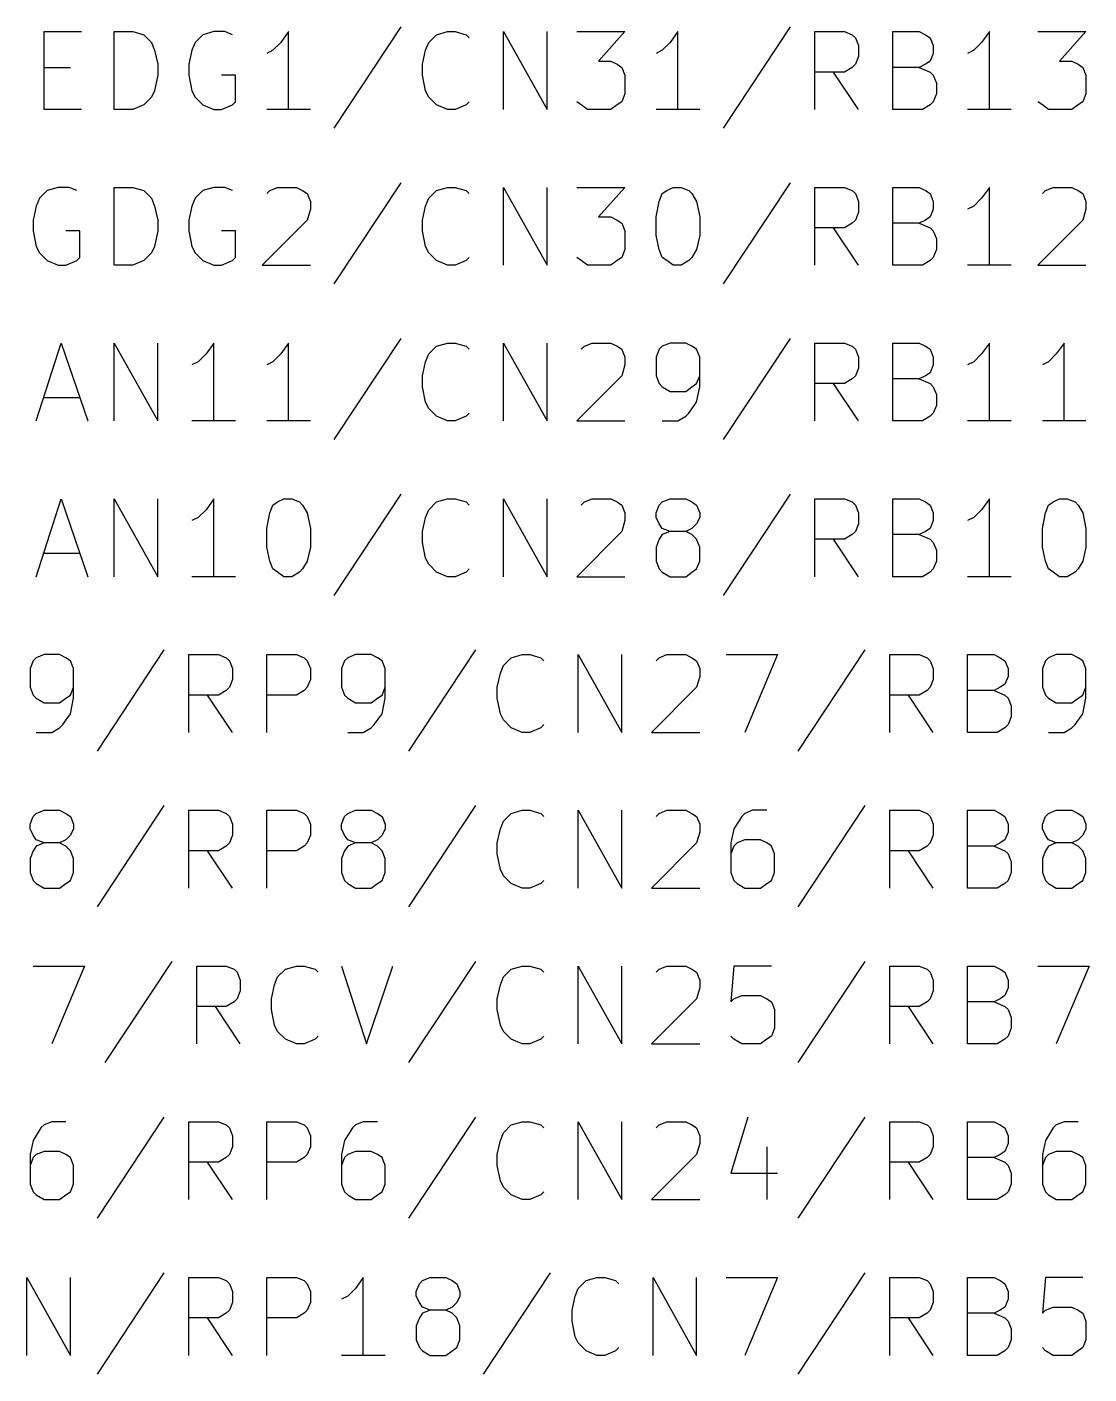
# Model space of a CAD drawing. Extents: x 10 to 287, y -200 to -10.
# Drawn here: x 130.05 to 147.37, y -77.09 to -55.12 of the extents above; entities that cross this region are included whole.
import ezdxf

# ---------------------------------------------------------------- set-up
doc = ezdxf.new("R2010")
doc.units = 0
doc.header["$MEASUREMENT"] = 0

msp = doc.modelspace()

# ---------------------------------------------------------------- linework, layer by layer
at = {"layer": 'Cyan 2'}
for p, q in [((136.144, -55.118), (135.052, -56.769)), ((142.494, -55.118), (141.402, -56.769)), ((130.327, -56.4642), (130.327, -55.1942)), ((130.327, -55.1942), (130.937, -55.1942)), ((131.47, -56.4642), (131.47, -55.1942)), ((131.47, -55.1942), (131.775, -55.1942)), ((131.775, -55.1942), (131.953, -55.245)), ((131.953, -55.245), (132.08, -55.372)), ((132.918, -55.245), (132.791, -55.372)), ((133.096, -55.1942), (132.918, -55.245)), ((133.274, -55.1942), (133.096, -55.1942)), ((133.401, -55.245), (133.274, -55.1942)), ((134.315, -55.1942), (134.188, -55.372)), ((134.315, -56.4642), (134.315, -55.1942)), ((136.601, -55.372), (136.728, -55.245)), ((136.728, -55.245), (136.906, -55.1942)), ((136.906, -55.1942), (137.033, -55.1942)), ((137.033, -55.1942), (137.211, -55.245)), ((137.211, -55.245), (137.262, -55.2958)), ((137.82, -56.4642), (137.82, -55.1942)), ((137.82, -55.1942), (138.532, -56.4642)), ((138.532, -56.4642), (138.532, -55.1942)), ((139.014, -55.1942), (139.802, -55.1942)), ((139.802, -55.1942), (139.37, -55.6768)), ((140.665, -55.1942), (140.538, -55.372)), ((140.665, -56.4642), (140.665, -55.1942)), ((142.9, -56.4642), (142.9, -55.1942)), ((142.9, -55.1942), (143.383, -55.1942)), ((143.383, -55.1942), (143.51, -55.245)), ((143.51, -55.245), (143.561, -55.2958)), ((143.561, -55.2958), (143.612, -55.4228)), ((144.17, -56.4642), (144.17, -55.1942)), ((144.17, -55.1942), (144.602, -55.1942)), ((144.602, -55.1942), (144.704, -55.245)), ((144.704, -55.245), (144.78, -55.2958)), ((144.78, -55.2958), (144.831, -55.4228)), ((145.745, -55.1942), (145.618, -55.372)), ((145.745, -56.4642), (145.745, -55.1942)), ((146.533, -55.1942), (147.32, -55.1942)), ((147.32, -55.1942), (146.888, -55.6768)), ((132.08, -55.372), (132.131, -55.499)), ((132.131, -55.499), (132.182, -55.7276)), ((132.74, -55.499), (132.69, -55.7276)), ((132.791, -55.372), (132.74, -55.499)), ((134.061, -55.499), (133.96, -55.5498)), ((134.188, -55.372), (134.061, -55.499)), ((136.5, -55.7276), (136.55, -55.499)), ((136.55, -55.499), (136.601, -55.372)), ((140.411, -55.499), (140.31, -55.5498)), ((140.538, -55.372), (140.411, -55.499)), ((143.612, -55.4228), (143.612, -55.6006)), ((144.831, -55.5498), (144.78, -55.6768)), ((144.831, -55.4228), (144.831, -55.5498)), ((145.491, -55.499), (145.39, -55.5498)), ((145.618, -55.372), (145.491, -55.499)), ((130.327, -55.7784), (130.759, -55.7784)), ((132.182, -55.7276), (132.182, -55.9054)), ((132.69, -55.7276), (132.69, -55.9054)), ((136.5, -55.9054), (136.5, -55.7276)), ((139.37, -55.6768), (139.573, -55.6768)), ((139.573, -55.6768), (139.675, -55.7276)), ((139.675, -55.7276), (139.751, -55.7784)), ((139.751, -55.7784), (139.802, -55.9054)), ((143.51, -55.7784), (143.383, -55.8546)), ((143.561, -55.7276), (143.51, -55.7784)), ((143.612, -55.6006), (143.561, -55.7276)), ((144.602, -55.7784), (144.17, -55.7784)), ((144.704, -55.7276), (144.602, -55.7784)), ((144.602, -55.7784), (144.78, -55.8546)), ((144.78, -55.6768), (144.704, -55.7276)), ((146.888, -55.6768), (147.091, -55.6768)), ((147.091, -55.6768), (147.193, -55.7276)), ((147.193, -55.7276), (147.269, -55.7784)), ((147.269, -55.7784), (147.32, -55.9054)), ((132.182, -55.9054), (132.131, -56.1594)), ((132.69, -55.9054), (132.74, -56.1594)), ((133.452, -55.9054), (133.223, -55.9054)), ((133.452, -56.3372), (133.452, -55.9054)), ((136.55, -56.1594), (136.5, -55.9054)), ((139.802, -55.9054), (139.802, -56.2102)), ((143.383, -55.8546), (142.9, -55.8546)), ((143.612, -56.4642), (143.205, -55.8546)), ((144.78, -55.8546), (144.831, -55.9054)), ((144.831, -55.9054), (144.882, -56.0324)), ((147.32, -55.9054), (147.32, -56.2102)), ((132.131, -56.1594), (132.08, -56.261)), ((132.74, -56.1594), (132.791, -56.261)), ((136.601, -56.261), (136.55, -56.1594)), ((139.802, -56.2102), (139.751, -56.3372)), ((144.882, -56.2102), (144.831, -56.3372)), ((144.882, -56.0324), (144.882, -56.2102)), ((147.32, -56.2102), (147.269, -56.3372)), ((130.937, -56.4642), (130.327, -56.4642)), ((131.775, -56.4642), (131.47, -56.4642)), ((131.953, -56.388), (131.775, -56.4642)), ((132.08, -56.261), (131.953, -56.388)), ((132.791, -56.261), (132.918, -56.388)), ((132.918, -56.388), (133.096, -56.4642)), ((133.096, -56.4642), (133.223, -56.4642)), ((133.223, -56.4642), (133.401, -56.388)), ((133.401, -56.388), (133.452, -56.3372)), ((134.671, -56.4642), (133.96, -56.4642)), ((136.728, -56.388), (136.601, -56.261)), ((136.906, -56.4642), (136.728, -56.388)), ((137.033, -56.4642), (136.906, -56.4642)), ((137.211, -56.388), (137.033, -56.4642)), ((137.262, -56.3372), (137.211, -56.388)), ((139.09, -56.388), (139.014, -56.3372)), ((139.192, -56.4642), (139.09, -56.388)), ((139.573, -56.4642), (139.192, -56.4642)), ((139.675, -56.388), (139.573, -56.4642)), ((139.751, -56.3372), (139.675, -56.388)), ((141.021, -56.4642), (140.31, -56.4642)), ((144.653, -56.4642), (144.17, -56.4642)), ((144.78, -56.388), (144.653, -56.4642)), ((144.831, -56.3372), (144.78, -56.388)), ((146.101, -56.4642), (145.39, -56.4642)), ((146.609, -56.388), (146.533, -56.3372)), ((146.71, -56.4642), (146.609, -56.388)), ((147.091, -56.4642), (146.71, -56.4642)), ((147.193, -56.388), (147.091, -56.4642)), ((147.269, -56.3372), (147.193, -56.388)), ((130.556, -57.7342), (130.378, -57.785)), ((130.734, -57.7342), (130.556, -57.7342)), ((130.861, -57.785), (130.734, -57.7342)), ((131.47, -59.0042), (131.47, -57.7342)), ((131.47, -57.7342), (131.775, -57.7342)), ((131.775, -57.7342), (131.953, -57.785)), ((133.096, -57.7342), (132.918, -57.785)), ((133.274, -57.7342), (133.096, -57.7342)), ((133.401, -57.785), (133.274, -57.7342)), ((134.01, -57.785), (134.137, -57.7342)), ((134.137, -57.7342), (134.442, -57.7342)), ((134.442, -57.7342), (134.544, -57.785)), ((136.144, -57.658), (135.052, -59.309)), ((136.728, -57.785), (136.906, -57.7342)), ((136.906, -57.7342), (137.033, -57.7342)), ((137.033, -57.7342), (137.211, -57.785)), ((137.82, -59.0042), (137.82, -57.7342)), ((137.82, -57.7342), (138.532, -59.0042)), ((138.532, -59.0042), (138.532, -57.7342)), ((139.014, -57.7342), (139.802, -57.7342)), ((139.802, -57.7342), (139.37, -58.2168)), ((140.487, -57.785), (140.589, -57.7342)), ((140.589, -57.7342), (140.716, -57.7342)), ((140.716, -57.7342), (140.843, -57.785)), ((142.494, -57.658), (141.402, -59.309)), ((142.9, -59.0042), (142.9, -57.7342)), ((142.9, -57.7342), (143.383, -57.7342)), ((143.383, -57.7342), (143.51, -57.785)), ((144.17, -59.0042), (144.17, -57.7342)), ((144.17, -57.7342), (144.602, -57.7342)), ((144.602, -57.7342), (144.704, -57.785)), ((145.745, -57.7342), (145.618, -57.912)), ((145.745, -59.0042), (145.745, -57.7342)), ((146.66, -57.785), (146.787, -57.7342)), ((146.787, -57.7342), (147.091, -57.7342)), ((147.091, -57.7342), (147.193, -57.785)), ((130.251, -57.912), (130.2, -58.039)), ((130.378, -57.785), (130.251, -57.912)), ((131.953, -57.785), (132.08, -57.912)), ((132.08, -57.912), (132.131, -58.039)), ((132.791, -57.912), (132.74, -58.039)), ((132.918, -57.785), (132.791, -57.912)), ((133.96, -57.8358), (134.01, -57.785)), ((134.544, -57.785), (134.62, -57.8358)), ((134.62, -57.8358), (134.671, -57.9628)), ((134.671, -57.9628), (134.671, -58.0898)), ((136.55, -58.039), (136.601, -57.912)), ((136.601, -57.912), (136.728, -57.785)), ((137.211, -57.785), (137.262, -57.8358)), ((140.31, -58.2168), (140.36, -57.9628)), ((140.36, -57.9628), (140.411, -57.8358)), ((140.411, -57.8358), (140.487, -57.785)), ((140.843, -57.785), (140.894, -57.8358)), ((140.894, -57.8358), (140.97, -57.9628)), ((140.97, -57.9628), (141.021, -58.2168)), ((143.51, -57.785), (143.561, -57.8358)), ((143.561, -57.8358), (143.612, -57.9628)), ((143.612, -57.9628), (143.612, -58.1406)), ((144.704, -57.785), (144.78, -57.8358)), ((144.78, -57.8358), (144.831, -57.9628)), ((144.831, -57.9628), (144.831, -58.0898)), ((145.618, -57.912), (145.491, -58.039)), ((146.609, -57.8358), (146.66, -57.785)), ((147.193, -57.785), (147.269, -57.8358)), ((147.269, -57.8358), (147.32, -57.9628)), ((147.32, -57.9628), (147.32, -58.0898)), ((130.2, -58.039), (130.15, -58.2676)), ((132.131, -58.039), (132.182, -58.2676)), ((132.74, -58.039), (132.69, -58.2676)), ((134.671, -58.0898), (134.62, -58.2676)), ((136.5, -58.2676), (136.55, -58.039)), ((139.37, -58.2168), (139.573, -58.2168)), ((139.573, -58.2168), (139.675, -58.2676)), ((140.31, -58.5216), (140.31, -58.2168)), ((141.021, -58.2168), (141.021, -58.5216)), ((143.612, -58.1406), (143.561, -58.2676)), ((144.78, -58.2168), (144.704, -58.2676)), ((144.831, -58.0898), (144.78, -58.2168)), ((145.491, -58.039), (145.39, -58.0898)), ((147.32, -58.0898), (147.269, -58.2676)), ((130.15, -58.2676), (130.15, -58.4454)), ((132.182, -58.2676), (132.182, -58.4454)), ((132.69, -58.2676), (132.69, -58.4454)), ((134.62, -58.2676), (133.883, -59.0042)), ((136.5, -58.4454), (136.5, -58.2676)), ((139.675, -58.2676), (139.751, -58.3184)), ((139.751, -58.3184), (139.802, -58.4454)), ((143.383, -58.3946), (142.9, -58.3946)), ((143.612, -59.0042), (143.205, -58.3946)), ((143.51, -58.3184), (143.383, -58.3946)), ((143.561, -58.2676), (143.51, -58.3184)), ((144.602, -58.3184), (144.17, -58.3184)), ((144.704, -58.2676), (144.602, -58.3184)), ((144.602, -58.3184), (144.78, -58.3946)), ((144.78, -58.3946), (144.831, -58.4454)), ((147.269, -58.2676), (146.533, -59.0042)), ((130.15, -58.4454), (130.2, -58.6994)), ((130.912, -58.4454), (130.683, -58.4454)), ((130.912, -58.8772), (130.912, -58.4454)), ((132.182, -58.4454), (132.131, -58.6994)), ((132.69, -58.4454), (132.74, -58.6994)), ((133.452, -58.4454), (133.223, -58.4454)), ((133.452, -58.8772), (133.452, -58.4454)), ((136.55, -58.6994), (136.5, -58.4454)), ((139.802, -58.4454), (139.802, -58.7502)), ((140.36, -58.7502), (140.31, -58.5216)), ((141.021, -58.5216), (140.97, -58.7502)), ((144.831, -58.4454), (144.882, -58.5724)), ((144.882, -58.5724), (144.882, -58.7502)), ((130.2, -58.6994), (130.251, -58.801)), ((130.251, -58.801), (130.378, -58.928)), ((130.861, -58.928), (130.912, -58.8772)), ((132.08, -58.801), (131.953, -58.928)), ((132.131, -58.6994), (132.08, -58.801)), ((132.74, -58.6994), (132.791, -58.801)), ((132.791, -58.801), (132.918, -58.928)), ((133.401, -58.928), (133.452, -58.8772)), ((136.601, -58.801), (136.55, -58.6994)), ((136.728, -58.928), (136.601, -58.801)), ((137.262, -58.8772), (137.211, -58.928)), ((139.09, -58.928), (139.014, -58.8772)), ((139.751, -58.8772), (139.675, -58.928)), ((139.802, -58.7502), (139.751, -58.8772)), ((140.411, -58.8772), (140.36, -58.7502)), ((140.487, -58.928), (140.411, -58.8772)), ((140.894, -58.8772), (140.843, -58.928)), ((140.97, -58.7502), (140.894, -58.8772)), ((144.831, -58.8772), (144.78, -58.928)), ((144.882, -58.7502), (144.831, -58.8772)), ((130.378, -58.928), (130.556, -59.0042)), ((130.556, -59.0042), (130.683, -59.0042)), ((130.683, -59.0042), (130.861, -58.928)), ((131.775, -59.0042), (131.47, -59.0042)), ((131.953, -58.928), (131.775, -59.0042)), ((132.918, -58.928), (133.096, -59.0042)), ((133.096, -59.0042), (133.223, -59.0042)), ((133.223, -59.0042), (133.401, -58.928)), ((133.883, -59.0042), (134.671, -59.0042)), ((136.906, -59.0042), (136.728, -58.928)), ((137.033, -59.0042), (136.906, -59.0042)), ((137.211, -58.928), (137.033, -59.0042)), ((139.192, -59.0042), (139.09, -58.928)), ((139.573, -59.0042), (139.192, -59.0042)), ((139.675, -58.928), (139.573, -59.0042)), ((140.589, -59.0042), (140.487, -58.928)), ((140.716, -59.0042), (140.589, -59.0042)), ((140.843, -58.928), (140.716, -59.0042)), ((144.653, -59.0042), (144.17, -59.0042)), ((144.78, -58.928), (144.653, -59.0042)), ((146.101, -59.0042), (145.39, -59.0042)), ((146.533, -59.0042), (147.32, -59.0042)), ((136.144, -60.198), (135.052, -61.849)), ((142.494, -60.198), (141.402, -61.849)), ((130.2, -61.5442), (130.607, -60.2742)), ((130.607, -60.2742), (131.039, -61.5442)), ((131.47, -61.5442), (131.47, -60.2742)), ((131.47, -60.2742), (132.182, -61.5442)), ((132.182, -61.5442), (132.182, -60.2742)), ((133.096, -60.2742), (132.969, -60.452)), ((133.096, -61.5442), (133.096, -60.2742)), ((134.315, -60.2742), (134.188, -60.452)), ((134.315, -61.5442), (134.315, -60.2742)), ((136.601, -60.452), (136.728, -60.325)), ((136.728, -60.325), (136.906, -60.2742)), ((136.906, -60.2742), (137.033, -60.2742)), ((137.033, -60.2742), (137.211, -60.325)), ((137.211, -60.325), (137.262, -60.3758)), ((137.82, -61.5442), (137.82, -60.2742)), ((137.82, -60.2742), (138.532, -61.5442)), ((138.532, -61.5442), (138.532, -60.2742)), ((139.09, -60.3758), (139.141, -60.325)), ((139.141, -60.325), (139.268, -60.2742)), ((139.268, -60.2742), (139.573, -60.2742)), ((139.573, -60.2742), (139.675, -60.325)), ((139.675, -60.325), (139.751, -60.3758)), ((139.751, -60.3758), (139.802, -60.5028)), ((140.36, -60.3758), (140.31, -60.5028)), ((140.411, -60.325), (140.36, -60.3758)), ((140.538, -60.2742), (140.411, -60.325)), ((140.792, -60.2742), (140.538, -60.2742)), ((140.894, -60.325), (140.792, -60.2742)), ((140.97, -60.3758), (140.894, -60.325)), ((141.021, -60.5028), (140.97, -60.3758)), ((142.9, -61.5442), (142.9, -60.2742)), ((142.9, -60.2742), (143.383, -60.2742)), ((143.383, -60.2742), (143.51, -60.325)), ((143.51, -60.325), (143.561, -60.3758)), ((143.561, -60.3758), (143.612, -60.5028)), ((144.17, -61.5442), (144.17, -60.2742)), ((144.17, -60.2742), (144.602, -60.2742)), ((144.602, -60.2742), (144.704, -60.325)), ((144.704, -60.325), (144.78, -60.3758)), ((144.78, -60.3758), (144.831, -60.5028)), ((145.745, -60.2742), (145.618, -60.452)), ((145.745, -61.5442), (145.745, -60.2742)), ((146.964, -60.2742), (146.837, -60.452)), ((146.964, -61.5442), (146.964, -60.2742)), ((132.842, -60.579), (132.74, -60.6298)), ((132.969, -60.452), (132.842, -60.579)), ((134.061, -60.579), (133.96, -60.6298)), ((134.188, -60.452), (134.061, -60.579)), ((136.5, -60.8076), (136.55, -60.579)), ((136.55, -60.579), (136.601, -60.452)), ((139.802, -60.6298), (139.751, -60.8076)), ((139.802, -60.5028), (139.802, -60.6298)), ((140.31, -60.5028), (140.31, -60.8076)), ((141.021, -60.9854), (141.021, -60.5028)), ((143.612, -60.5028), (143.612, -60.6806)), ((144.831, -60.6298), (144.78, -60.7568)), ((144.831, -60.5028), (144.831, -60.6298)), ((145.491, -60.579), (145.39, -60.6298)), ((145.618, -60.452), (145.491, -60.579)), ((146.71, -60.579), (146.609, -60.6298)), ((146.837, -60.452), (146.71, -60.579)), ((136.5, -60.9854), (136.5, -60.8076)), ((139.751, -60.8076), (139.014, -61.5442)), ((140.31, -60.8076), (140.36, -60.9346)), ((140.97, -60.9346), (141.021, -60.8076)), ((143.51, -60.8584), (143.383, -60.9346)), ((143.561, -60.8076), (143.51, -60.8584)), ((143.612, -60.6806), (143.561, -60.8076)), ((144.602, -60.8584), (144.17, -60.8584)), ((144.704, -60.8076), (144.602, -60.8584)), ((144.602, -60.8584), (144.78, -60.9346)), ((144.78, -60.7568), (144.704, -60.8076)), ((136.55, -61.2394), (136.5, -60.9854)), ((140.36, -60.9346), (140.411, -60.9854)), ((140.411, -60.9854), (140.538, -61.0616)), ((140.538, -61.0616), (140.792, -61.0616)), ((140.792, -61.0616), (140.894, -60.9854)), ((140.894, -60.9854), (140.97, -60.9346)), ((140.97, -61.2394), (141.021, -60.9854)), ((143.383, -60.9346), (142.9, -60.9346)), ((143.612, -61.5442), (143.205, -60.9346)), ((144.78, -60.9346), (144.831, -60.9854)), ((144.831, -60.9854), (144.882, -61.1124)), ((130.327, -61.1632), (130.912, -61.1632)), ((136.601, -61.341), (136.55, -61.2394)), ((140.843, -61.4172), (140.97, -61.2394)), ((144.882, -61.2902), (144.831, -61.4172)), ((144.882, -61.1124), (144.882, -61.2902)), ((136.728, -61.468), (136.601, -61.341)), ((136.906, -61.5442), (136.728, -61.468)), ((137.211, -61.468), (137.033, -61.5442)), ((137.262, -61.4172), (137.211, -61.468)), ((140.665, -61.5442), (140.792, -61.468)), ((140.792, -61.468), (140.843, -61.4172)), ((144.78, -61.468), (144.653, -61.5442)), ((144.831, -61.4172), (144.78, -61.468)), ((133.452, -61.5442), (132.74, -61.5442)), ((134.671, -61.5442), (133.96, -61.5442)), ((137.033, -61.5442), (136.906, -61.5442)), ((139.014, -61.5442), (139.802, -61.5442)), ((140.411, -61.5442), (140.665, -61.5442)), ((144.653, -61.5442), (144.17, -61.5442)), ((146.101, -61.5442), (145.39, -61.5442)), ((147.32, -61.5442), (146.609, -61.5442)), ((130.2, -64.0842), (130.607, -62.8142)), ((130.607, -62.8142), (131.039, -64.0842)), ((131.47, -64.0842), (131.47, -62.8142)), ((131.47, -62.8142), (132.182, -64.0842)), ((132.182, -64.0842), (132.182, -62.8142)), ((133.096, -62.8142), (132.969, -62.992)), ((133.096, -64.0842), (133.096, -62.8142)), ((134.137, -62.865), (134.239, -62.8142)), ((134.239, -62.8142), (134.366, -62.8142)), ((134.366, -62.8142), (134.493, -62.865)), ((136.144, -62.738), (135.052, -64.389)), ((136.728, -62.865), (136.906, -62.8142)), ((136.906, -62.8142), (137.033, -62.8142)), ((137.033, -62.8142), (137.211, -62.865)), ((137.82, -64.0842), (137.82, -62.8142)), ((137.82, -62.8142), (138.532, -64.0842)), ((138.532, -64.0842), (138.532, -62.8142)), ((139.141, -62.865), (139.268, -62.8142)), ((139.268, -62.8142), (139.573, -62.8142)), ((139.573, -62.8142), (139.675, -62.865)), ((140.411, -62.865), (140.538, -62.8142)), ((140.538, -62.8142), (140.792, -62.8142)), ((140.792, -62.8142), (140.894, -62.865)), ((142.494, -62.738), (141.402, -64.389)), ((142.9, -64.0842), (142.9, -62.8142)), ((142.9, -62.8142), (143.383, -62.8142)), ((143.383, -62.8142), (143.51, -62.865)), ((144.17, -64.0842), (144.17, -62.8142)), ((144.17, -62.8142), (144.602, -62.8142)), ((144.602, -62.8142), (144.704, -62.865)), ((145.745, -62.8142), (145.618, -62.992)), ((145.745, -64.0842), (145.745, -62.8142)), ((146.787, -62.865), (146.888, -62.8142)), ((146.888, -62.8142), (147.015, -62.8142)), ((147.015, -62.8142), (147.142, -62.865)), ((132.969, -62.992), (132.842, -63.119)), ((133.96, -63.2968), (134.01, -63.0428)), ((134.01, -63.0428), (134.061, -62.9158)), ((134.061, -62.9158), (134.137, -62.865)), ((134.493, -62.865), (134.544, -62.9158)), ((134.544, -62.9158), (134.62, -63.0428)), ((134.62, -63.0428), (134.671, -63.2968)), ((136.55, -63.119), (136.601, -62.992)), ((136.601, -62.992), (136.728, -62.865)), ((137.211, -62.865), (137.262, -62.9158)), ((139.09, -62.9158), (139.141, -62.865)), ((139.675, -62.865), (139.751, -62.9158)), ((139.751, -62.9158), (139.802, -63.0428)), ((139.802, -63.0428), (139.802, -63.1698)), ((140.31, -63.0428), (140.36, -62.9158)), ((140.31, -63.119), (140.31, -63.0428)), ((140.36, -62.9158), (140.411, -62.865)), ((140.894, -62.865), (140.97, -62.9158)), ((140.97, -62.9158), (141.021, -63.0428)), ((141.021, -63.0428), (141.021, -63.119)), ((143.51, -62.865), (143.561, -62.9158)), ((143.561, -62.9158), (143.612, -63.0428)), ((143.612, -63.0428), (143.612, -63.2206)), ((144.704, -62.865), (144.78, -62.9158)), ((144.78, -62.9158), (144.831, -63.0428)), ((144.831, -63.0428), (144.831, -63.1698)), ((145.618, -62.992), (145.491, -63.119)), ((146.609, -63.2968), (146.66, -63.0428)), ((146.66, -63.0428), (146.71, -62.9158)), ((146.71, -62.9158), (146.787, -62.865)), ((147.142, -62.865), (147.193, -62.9158)), ((147.193, -62.9158), (147.269, -63.0428)), ((147.269, -63.0428), (147.32, -63.2968)), ((132.842, -63.119), (132.74, -63.1698)), ((136.5, -63.3476), (136.55, -63.119)), ((139.802, -63.1698), (139.751, -63.3476)), ((140.36, -63.2206), (140.31, -63.119)), ((140.411, -63.2968), (140.36, -63.2206)), ((140.97, -63.2206), (140.894, -63.2968)), ((141.021, -63.119), (140.97, -63.2206)), ((143.612, -63.2206), (143.561, -63.3476)), ((144.831, -63.1698), (144.78, -63.2968)), ((145.491, -63.119), (145.39, -63.1698)), ((133.96, -63.6016), (133.96, -63.2968)), ((134.671, -63.2968), (134.671, -63.6016)), ((136.5, -63.5254), (136.5, -63.3476)), ((139.751, -63.3476), (139.014, -64.0842)), ((140.36, -63.4746), (140.31, -63.6016)), ((140.411, -63.3984), (140.36, -63.4746)), ((140.538, -63.3476), (140.411, -63.2968)), ((140.538, -63.3476), (140.411, -63.3984)), ((140.792, -63.3476), (140.538, -63.3476)), ((140.894, -63.2968), (140.792, -63.3476)), ((140.894, -63.3984), (140.792, -63.3476)), ((140.97, -63.4746), (140.894, -63.3984)), ((141.021, -63.6016), (140.97, -63.4746)), ((143.383, -63.4746), (142.9, -63.4746)), ((143.612, -64.0842), (143.205, -63.4746)), ((143.51, -63.3984), (143.383, -63.4746)), ((143.561, -63.3476), (143.51, -63.3984)), ((144.602, -63.3984), (144.17, -63.3984)), ((144.704, -63.3476), (144.602, -63.3984)), ((144.602, -63.3984), (144.78, -63.4746)), ((144.78, -63.2968), (144.704, -63.3476)), ((144.78, -63.4746), (144.831, -63.5254)), ((146.609, -63.6016), (146.609, -63.2968)), ((147.32, -63.2968), (147.32, -63.6016)), ((130.327, -63.7032), (130.912, -63.7032)), ((134.01, -63.8302), (133.96, -63.6016)), ((134.671, -63.6016), (134.62, -63.8302)), ((136.55, -63.7794), (136.5, -63.5254)), ((140.31, -63.6016), (140.31, -63.8302)), ((141.021, -63.8302), (141.021, -63.6016)), ((144.831, -63.5254), (144.882, -63.6524)), ((144.882, -63.6524), (144.882, -63.8302)), ((146.66, -63.8302), (146.609, -63.6016)), ((147.32, -63.6016), (147.269, -63.8302)), ((134.061, -63.9572), (134.01, -63.8302)), ((134.62, -63.8302), (134.544, -63.9572)), ((136.601, -63.881), (136.55, -63.7794)), ((136.728, -64.008), (136.601, -63.881)), ((140.31, -63.8302), (140.36, -63.9572)), ((140.97, -63.9572), (141.021, -63.8302)), ((144.882, -63.8302), (144.831, -63.9572)), ((146.71, -63.9572), (146.66, -63.8302)), ((147.269, -63.8302), (147.193, -63.9572)), ((133.452, -64.0842), (132.74, -64.0842)), ((134.137, -64.008), (134.061, -63.9572)), ((134.239, -64.0842), (134.137, -64.008)), ((134.366, -64.0842), (134.239, -64.0842)), ((134.493, -64.008), (134.366, -64.0842)), ((134.544, -63.9572), (134.493, -64.008)), ((136.906, -64.0842), (136.728, -64.008)), ((137.033, -64.0842), (136.906, -64.0842)), ((137.211, -64.008), (137.033, -64.0842)), ((137.262, -63.9572), (137.211, -64.008)), ((139.014, -64.0842), (139.802, -64.0842)), ((140.36, -63.9572), (140.411, -64.008)), ((140.411, -64.008), (140.538, -64.0842)), ((140.538, -64.0842), (140.792, -64.0842)), ((140.792, -64.0842), (140.894, -64.008)), ((140.894, -64.008), (140.97, -63.9572)), ((144.653, -64.0842), (144.17, -64.0842)), ((144.78, -64.008), (144.653, -64.0842)), ((144.831, -63.9572), (144.78, -64.008)), ((146.101, -64.0842), (145.39, -64.0842)), ((146.787, -64.008), (146.71, -63.9572)), ((146.888, -64.0842), (146.787, -64.008)), ((147.015, -64.0842), (146.888, -64.0842)), ((147.142, -64.008), (147.015, -64.0842)), ((147.193, -63.9572), (147.142, -64.008)), ((130.15, -65.4558), (130.099, -65.5828)), ((130.2, -65.405), (130.15, -65.4558)), ((130.327, -65.3542), (130.2, -65.405)), ((130.581, -65.3542), (130.327, -65.3542)), ((130.683, -65.405), (130.581, -65.3542)), ((130.759, -65.4558), (130.683, -65.405)), ((130.81, -65.5828), (130.759, -65.4558)), ((132.283, -65.278), (131.191, -66.929)), ((132.69, -66.6242), (132.69, -65.3542)), ((132.69, -65.3542), (133.172, -65.3542)), ((133.172, -65.3542), (133.299, -65.405)), ((133.299, -65.405), (133.35, -65.4558)), ((133.35, -65.4558), (133.401, -65.5828)), ((133.96, -66.6242), (133.96, -65.3542)), ((133.96, -65.3542), (134.442, -65.3542)), ((134.442, -65.3542), (134.569, -65.405)), ((134.569, -65.405), (134.62, -65.4558)), ((134.62, -65.4558), (134.671, -65.5828)), ((135.23, -65.4558), (135.179, -65.5828)), ((135.28, -65.405), (135.23, -65.4558)), ((135.407, -65.3542), (135.28, -65.405)), ((135.661, -65.3542), (135.407, -65.3542)), ((135.763, -65.405), (135.661, -65.3542)), ((135.839, -65.4558), (135.763, -65.405)), ((135.89, -65.5828), (135.839, -65.4558)), ((137.363, -65.278), (136.271, -66.929)), ((137.82, -65.532), (137.947, -65.405)), ((137.947, -65.405), (138.125, -65.3542)), ((138.125, -65.3542), (138.252, -65.3542)), ((138.252, -65.3542), (138.43, -65.405)), ((138.43, -65.405), (138.481, -65.4558)), ((139.04, -66.6242), (139.04, -65.3542)), ((139.04, -65.3542), (139.751, -66.6242)), ((139.751, -66.6242), (139.751, -65.3542)), ((140.31, -65.4558), (140.36, -65.405)), ((140.36, -65.405), (140.487, -65.3542)), ((140.487, -65.3542), (140.792, -65.3542)), ((140.792, -65.3542), (140.894, -65.405)), ((140.894, -65.405), (140.97, -65.4558)), ((140.97, -65.4558), (141.021, -65.5828)), ((141.453, -65.3542), (142.291, -65.3542)), ((142.291, -65.3542), (141.757, -66.6242)), ((143.713, -65.278), (142.621, -66.929)), ((144.12, -66.6242), (144.12, -65.3542)), ((144.12, -65.3542), (144.602, -65.3542)), ((144.602, -65.3542), (144.729, -65.405)), ((144.729, -65.405), (144.78, -65.4558)), ((144.78, -65.4558), (144.831, -65.5828)), ((145.39, -66.6242), (145.39, -65.3542)), ((145.39, -65.3542), (145.821, -65.3542)), ((145.821, -65.3542), (145.923, -65.405)), ((145.923, -65.405), (145.999, -65.4558)), ((145.999, -65.4558), (146.05, -65.5828)), ((146.66, -65.4558), (146.609, -65.5828)), ((146.71, -65.405), (146.66, -65.4558)), ((146.837, -65.3542), (146.71, -65.405)), ((147.091, -65.3542), (146.837, -65.3542)), ((147.193, -65.405), (147.091, -65.3542)), ((147.269, -65.4558), (147.193, -65.405)), ((147.32, -65.5828), (147.269, -65.4558)), ((130.099, -65.5828), (130.099, -65.8876)), ((130.81, -66.0654), (130.81, -65.5828)), ((133.401, -65.5828), (133.401, -65.7606)), ((134.671, -65.5828), (134.671, -65.7606)), ((135.179, -65.5828), (135.179, -65.8876)), ((135.89, -66.0654), (135.89, -65.5828)), ((137.719, -65.8876), (137.77, -65.659)), ((137.77, -65.659), (137.82, -65.532)), ((141.021, -65.5828), (141.021, -65.7098)), ((144.831, -65.5828), (144.831, -65.7606)), ((146.05, -65.5828), (146.05, -65.7098)), ((146.609, -65.5828), (146.609, -65.8876)), ((147.32, -66.0654), (147.32, -65.5828)), ((130.099, -65.8876), (130.15, -66.0146)), ((130.759, -66.0146), (130.81, -65.8876)), ((133.35, -65.8876), (133.299, -65.9384)), ((133.401, -65.7606), (133.35, -65.8876)), ((134.62, -65.8876), (134.569, -65.9384)), ((134.671, -65.7606), (134.62, -65.8876)), ((135.179, -65.8876), (135.23, -66.0146)), ((135.839, -66.0146), (135.89, -65.8876)), ((137.719, -66.0654), (137.719, -65.8876)), ((140.97, -65.8876), (140.233, -66.6242)), ((141.021, -65.7098), (140.97, -65.8876)), ((144.78, -65.8876), (144.729, -65.9384)), ((144.831, -65.7606), (144.78, -65.8876)), ((145.923, -65.8876), (145.821, -65.9384)), ((145.999, -65.8368), (145.923, -65.8876)), ((146.05, -65.7098), (145.999, -65.8368)), ((146.609, -65.8876), (146.66, -66.0146)), ((147.269, -66.0146), (147.32, -65.8876)), ((130.15, -66.0146), (130.2, -66.0654)), ((130.2, -66.0654), (130.327, -66.1416)), ((130.581, -66.1416), (130.683, -66.0654)), ((130.683, -66.0654), (130.759, -66.0146)), ((130.759, -66.3194), (130.81, -66.0654)), ((133.172, -66.0146), (132.69, -66.0146)), ((133.401, -66.6242), (132.994, -66.0146)), ((133.299, -65.9384), (133.172, -66.0146)), ((134.442, -66.0146), (133.96, -66.0146)), ((134.569, -65.9384), (134.442, -66.0146)), ((135.23, -66.0146), (135.28, -66.0654)), ((135.28, -66.0654), (135.407, -66.1416)), ((135.661, -66.1416), (135.763, -66.0654)), ((135.763, -66.0654), (135.839, -66.0146)), ((135.839, -66.3194), (135.89, -66.0654)), ((137.77, -66.3194), (137.719, -66.0654)), ((144.602, -66.0146), (144.12, -66.0146)), ((144.831, -66.6242), (144.424, -66.0146)), ((144.729, -65.9384), (144.602, -66.0146)), ((145.821, -65.9384), (145.39, -65.9384)), ((145.821, -65.9384), (145.999, -66.0146)), ((145.999, -66.0146), (146.05, -66.0654)), ((146.05, -66.0654), (146.101, -66.1924)), ((146.66, -66.0146), (146.71, -66.0654)), ((146.71, -66.0654), (146.837, -66.1416)), ((147.091, -66.1416), (147.193, -66.0654)), ((147.193, -66.0654), (147.269, -66.0146)), ((147.269, -66.3194), (147.32, -66.0654)), ((130.327, -66.1416), (130.581, -66.1416)), ((130.632, -66.4972), (130.759, -66.3194)), ((135.407, -66.1416), (135.661, -66.1416)), ((135.712, -66.4972), (135.839, -66.3194)), ((137.82, -66.421), (137.77, -66.3194)), ((146.101, -66.1924), (146.101, -66.3702)), ((146.837, -66.1416), (147.091, -66.1416)), ((147.142, -66.4972), (147.269, -66.3194)), ((130.454, -66.6242), (130.581, -66.548)), ((130.581, -66.548), (130.632, -66.4972)), ((135.534, -66.6242), (135.661, -66.548)), ((135.661, -66.548), (135.712, -66.4972)), ((137.947, -66.548), (137.82, -66.421)), ((138.125, -66.6242), (137.947, -66.548)), ((138.43, -66.548), (138.252, -66.6242)), ((138.481, -66.4972), (138.43, -66.548)), ((145.999, -66.548), (145.872, -66.6242)), ((146.05, -66.4972), (145.999, -66.548)), ((146.101, -66.3702), (146.05, -66.4972)), ((146.964, -66.6242), (147.091, -66.548)), ((147.091, -66.548), (147.142, -66.4972)), ((130.2, -66.6242), (130.454, -66.6242)), ((135.28, -66.6242), (135.534, -66.6242)), ((138.252, -66.6242), (138.125, -66.6242)), ((140.233, -66.6242), (141.021, -66.6242)), ((145.872, -66.6242), (145.39, -66.6242)), ((146.71, -66.6242), (146.964, -66.6242)), ((132.283, -67.818), (131.191, -69.469)), ((137.363, -67.818), (136.271, -69.469)), ((143.713, -67.818), (142.621, -69.469)), ((130.099, -68.1228), (130.15, -67.9958)), ((130.15, -67.9958), (130.2, -67.945)), ((130.2, -67.945), (130.327, -67.8942)), ((130.327, -67.8942), (130.581, -67.8942)), ((130.581, -67.8942), (130.683, -67.945)), ((130.683, -67.945), (130.759, -67.9958)), ((130.759, -67.9958), (130.81, -68.1228)), ((132.69, -69.1642), (132.69, -67.8942)), ((132.69, -67.8942), (133.172, -67.8942)), ((133.172, -67.8942), (133.299, -67.945)), ((133.299, -67.945), (133.35, -67.9958)), ((133.35, -67.9958), (133.401, -68.1228)), ((133.96, -69.1642), (133.96, -67.8942)), ((133.96, -67.8942), (134.442, -67.8942)), ((134.442, -67.8942), (134.569, -67.945)), ((134.569, -67.945), (134.62, -67.9958)), ((134.62, -67.9958), (134.671, -68.1228)), ((135.179, -68.1228), (135.23, -67.9958)), ((135.23, -67.9958), (135.28, -67.945)), ((135.28, -67.945), (135.407, -67.8942)), ((135.407, -67.8942), (135.661, -67.8942)), ((135.661, -67.8942), (135.763, -67.945)), ((135.763, -67.945), (135.839, -67.9958)), ((135.839, -67.9958), (135.89, -68.1228)), ((137.77, -68.199), (137.82, -68.072)), ((137.82, -68.072), (137.947, -67.945)), ((137.947, -67.945), (138.125, -67.8942)), ((138.125, -67.8942), (138.252, -67.8942)), ((138.252, -67.8942), (138.43, -67.945)), ((138.43, -67.945), (138.481, -67.9958)), ((139.04, -69.1642), (139.04, -67.8942)), ((139.04, -67.8942), (139.751, -69.1642)), ((139.751, -69.1642), (139.751, -67.8942)), ((140.31, -67.9958), (140.36, -67.945)), ((140.36, -67.945), (140.487, -67.8942)), ((140.487, -67.8942), (140.792, -67.8942)), ((140.792, -67.8942), (140.894, -67.945)), ((140.894, -67.945), (140.97, -67.9958)), ((140.97, -67.9958), (141.021, -68.1228)), ((141.707, -67.9958), (141.58, -68.199)), ((141.757, -67.945), (141.707, -67.9958)), ((141.884, -67.8942), (141.757, -67.945)), ((142.113, -67.8942), (141.884, -67.8942)), ((144.12, -69.1642), (144.12, -67.8942)), ((144.12, -67.8942), (144.602, -67.8942)), ((144.602, -67.8942), (144.729, -67.945)), ((144.729, -67.945), (144.78, -67.9958)), ((144.78, -67.9958), (144.831, -68.1228)), ((145.39, -69.1642), (145.39, -67.8942)), ((145.39, -67.8942), (145.821, -67.8942)), ((145.821, -67.8942), (145.923, -67.945)), ((145.923, -67.945), (145.999, -67.9958)), ((145.999, -67.9958), (146.05, -68.1228)), ((146.609, -68.1228), (146.66, -67.9958)), ((146.66, -67.9958), (146.71, -67.945)), ((146.71, -67.945), (146.837, -67.8942)), ((146.837, -67.8942), (147.091, -67.8942)), ((147.091, -67.8942), (147.193, -67.945)), ((147.193, -67.945), (147.269, -67.9958)), ((147.269, -67.9958), (147.32, -68.1228)), ((130.099, -68.199), (130.099, -68.1228)), ((130.15, -68.3006), (130.099, -68.199)), ((130.2, -68.3768), (130.15, -68.3006)), ((130.759, -68.3006), (130.683, -68.3768)), ((130.81, -68.199), (130.759, -68.3006)), ((130.81, -68.1228), (130.81, -68.199)), ((133.401, -68.3006), (133.35, -68.4276)), ((133.401, -68.1228), (133.401, -68.3006)), ((134.671, -68.3006), (134.62, -68.4276)), ((134.671, -68.1228), (134.671, -68.3006)), ((135.179, -68.199), (135.179, -68.1228)), ((135.23, -68.3006), (135.179, -68.199)), ((135.28, -68.3768), (135.23, -68.3006)), ((135.839, -68.3006), (135.763, -68.3768)), ((135.89, -68.199), (135.839, -68.3006)), ((135.89, -68.1228), (135.89, -68.199)), ((137.719, -68.4276), (137.77, -68.199)), ((141.021, -68.2498), (140.97, -68.4276)), ((141.021, -68.1228), (141.021, -68.2498)), ((141.58, -68.199), (141.529, -68.4276)), ((144.831, -68.3006), (144.78, -68.4276)), ((144.831, -68.1228), (144.831, -68.3006)), ((146.05, -68.2498), (145.999, -68.3768)), ((146.05, -68.1228), (146.05, -68.2498)), ((146.609, -68.199), (146.609, -68.1228)), ((146.66, -68.3006), (146.609, -68.199)), ((146.71, -68.3768), (146.66, -68.3006)), ((147.269, -68.3006), (147.193, -68.3768)), ((147.32, -68.199), (147.269, -68.3006)), ((147.32, -68.1228), (147.32, -68.199)), ((130.2, -68.4784), (130.15, -68.5546)), ((130.327, -68.4276), (130.2, -68.3768)), ((130.327, -68.4276), (130.2, -68.4784)), ((130.581, -68.4276), (130.327, -68.4276)), ((130.683, -68.3768), (130.581, -68.4276)), ((130.683, -68.4784), (130.581, -68.4276)), ((130.759, -68.5546), (130.683, -68.4784)), ((133.299, -68.4784), (133.172, -68.5546)), ((133.35, -68.4276), (133.299, -68.4784)), ((134.569, -68.4784), (134.442, -68.5546)), ((134.62, -68.4276), (134.569, -68.4784)), ((135.28, -68.4784), (135.23, -68.5546)), ((135.407, -68.4276), (135.28, -68.3768)), ((135.407, -68.4276), (135.28, -68.4784)), ((135.661, -68.4276), (135.407, -68.4276)), ((135.763, -68.3768), (135.661, -68.4276)), ((135.763, -68.4784), (135.661, -68.4276)), ((135.839, -68.5546), (135.763, -68.4784)), ((137.719, -68.6054), (137.719, -68.4276)), ((140.97, -68.4276), (140.233, -69.1642)), ((141.529, -68.4276), (141.529, -68.9102)), ((141.58, -68.4784), (141.529, -68.6054)), ((141.63, -68.4276), (141.58, -68.4784)), ((141.757, -68.3768), (141.63, -68.4276)), ((142.011, -68.3768), (141.757, -68.3768)), ((142.113, -68.4276), (142.011, -68.3768)), ((142.189, -68.4784), (142.113, -68.4276)), ((142.24, -68.6054), (142.189, -68.4784)), ((144.729, -68.4784), (144.602, -68.5546)), ((144.78, -68.4276), (144.729, -68.4784)), ((145.821, -68.4784), (145.39, -68.4784)), ((145.923, -68.4276), (145.821, -68.4784)), ((145.821, -68.4784), (145.999, -68.5546)), ((145.999, -68.3768), (145.923, -68.4276)), ((146.71, -68.4784), (146.66, -68.5546)), ((146.837, -68.4276), (146.71, -68.3768)), ((146.837, -68.4276), (146.71, -68.4784)), ((147.091, -68.4276), (146.837, -68.4276)), ((147.193, -68.3768), (147.091, -68.4276)), ((147.193, -68.4784), (147.091, -68.4276)), ((147.269, -68.5546), (147.193, -68.4784)), ((130.15, -68.5546), (130.099, -68.6816)), ((130.099, -68.6816), (130.099, -68.9102)), ((130.81, -68.6816), (130.759, -68.5546)), ((130.81, -68.9102), (130.81, -68.6816)), ((133.172, -68.5546), (132.69, -68.5546)), ((133.401, -69.1642), (132.994, -68.5546)), ((134.442, -68.5546), (133.96, -68.5546)), ((135.23, -68.5546), (135.179, -68.6816)), ((135.179, -68.6816), (135.179, -68.9102)), ((135.89, -68.6816), (135.839, -68.5546)), ((135.89, -68.9102), (135.89, -68.6816)), ((137.77, -68.8594), (137.719, -68.6054)), ((142.24, -68.9102), (142.24, -68.6054)), ((144.602, -68.5546), (144.12, -68.5546)), ((144.831, -69.1642), (144.424, -68.5546)), ((145.999, -68.5546), (146.05, -68.6054)), ((146.05, -68.6054), (146.101, -68.7324)), ((146.101, -68.7324), (146.101, -68.9102)), ((146.66, -68.5546), (146.609, -68.6816)), ((146.609, -68.6816), (146.609, -68.9102)), ((147.32, -68.6816), (147.269, -68.5546)), ((147.32, -68.9102), (147.32, -68.6816)), ((130.099, -68.9102), (130.15, -69.0372)), ((130.759, -69.0372), (130.81, -68.9102)), ((135.179, -68.9102), (135.23, -69.0372)), ((135.839, -69.0372), (135.89, -68.9102)), ((137.82, -68.961), (137.77, -68.8594)), ((137.947, -69.088), (137.82, -68.961)), ((141.529, -68.9102), (141.58, -69.0372)), ((142.189, -69.0372), (142.24, -68.9102)), ((146.101, -68.9102), (146.05, -69.0372)), ((146.609, -68.9102), (146.66, -69.0372)), ((147.269, -69.0372), (147.32, -68.9102)), ((130.15, -69.0372), (130.2, -69.088)), ((130.2, -69.088), (130.327, -69.1642)), ((130.327, -69.1642), (130.581, -69.1642)), ((130.581, -69.1642), (130.683, -69.088)), ((130.683, -69.088), (130.759, -69.0372)), ((135.23, -69.0372), (135.28, -69.088)), ((135.28, -69.088), (135.407, -69.1642)), ((135.407, -69.1642), (135.661, -69.1642)), ((135.661, -69.1642), (135.763, -69.088)), ((135.763, -69.088), (135.839, -69.0372)), ((138.125, -69.1642), (137.947, -69.088)), ((138.252, -69.1642), (138.125, -69.1642)), ((138.43, -69.088), (138.252, -69.1642)), ((138.481, -69.0372), (138.43, -69.088)), ((140.233, -69.1642), (141.021, -69.1642)), ((141.58, -69.0372), (141.63, -69.088)), ((141.63, -69.088), (141.757, -69.1642)), ((141.757, -69.1642), (142.011, -69.1642)), ((142.011, -69.1642), (142.113, -69.088)), ((142.113, -69.088), (142.189, -69.0372)), ((145.872, -69.1642), (145.39, -69.1642)), ((145.999, -69.088), (145.872, -69.1642)), ((146.05, -69.0372), (145.999, -69.088)), ((146.66, -69.0372), (146.71, -69.088)), ((146.71, -69.088), (146.837, -69.1642)), ((146.837, -69.1642), (147.091, -69.1642)), ((147.091, -69.1642), (147.193, -69.088)), ((147.193, -69.088), (147.269, -69.0372)), ((130.15, -70.4342), (130.988, -70.4342)), ((130.988, -70.4342), (130.454, -71.7042)), ((132.41, -70.358), (131.318, -72.009)), ((132.817, -71.7042), (132.817, -70.4342)), ((132.817, -70.4342), (133.299, -70.4342)), ((133.299, -70.4342), (133.426, -70.485)), ((133.426, -70.485), (133.477, -70.5358)), ((134.137, -70.612), (134.264, -70.485)), ((134.264, -70.485), (134.442, -70.4342)), ((134.442, -70.4342), (134.569, -70.4342)), ((134.569, -70.4342), (134.747, -70.485)), ((134.747, -70.485), (134.798, -70.5358)), ((135.179, -70.4342), (135.585, -71.7042)), ((135.585, -71.7042), (136.017, -70.4342)), ((137.363, -70.358), (136.271, -72.009)), ((137.82, -70.612), (137.947, -70.485)), ((137.947, -70.485), (138.125, -70.4342)), ((138.125, -70.4342), (138.252, -70.4342)), ((138.252, -70.4342), (138.43, -70.485)), ((138.43, -70.485), (138.481, -70.5358)), ((139.04, -71.7042), (139.04, -70.4342)), ((139.04, -70.4342), (139.751, -71.7042)), ((139.751, -71.7042), (139.751, -70.4342)), ((140.31, -70.5358), (140.36, -70.485)), ((140.36, -70.485), (140.487, -70.4342)), ((140.487, -70.4342), (140.792, -70.4342)), ((140.792, -70.4342), (140.894, -70.485)), ((140.894, -70.485), (140.97, -70.5358)), ((141.58, -70.4342), (141.529, -71.0184)), ((142.189, -70.4342), (141.58, -70.4342)), ((143.713, -70.358), (142.621, -72.009)), ((144.12, -71.7042), (144.12, -70.4342)), ((144.12, -70.4342), (144.602, -70.4342)), ((144.602, -70.4342), (144.729, -70.485)), ((144.729, -70.485), (144.78, -70.5358)), ((145.39, -71.7042), (145.39, -70.4342)), ((145.39, -70.4342), (145.821, -70.4342)), ((145.821, -70.4342), (145.923, -70.485)), ((145.923, -70.485), (145.999, -70.5358)), ((146.533, -70.4342), (147.371, -70.4342)), ((147.371, -70.4342), (146.837, -71.7042)), ((133.477, -70.5358), (133.528, -70.6628)), ((133.528, -70.6628), (133.528, -70.8406)), ((134.036, -70.9676), (134.087, -70.739)), ((134.087, -70.739), (134.137, -70.612)), ((137.719, -70.9676), (137.77, -70.739)), ((137.77, -70.739), (137.82, -70.612)), ((140.97, -70.5358), (141.021, -70.6628)), ((141.021, -70.6628), (141.021, -70.7898)), ((144.78, -70.5358), (144.831, -70.6628)), ((144.831, -70.6628), (144.831, -70.8406)), ((145.999, -70.5358), (146.05, -70.6628)), ((146.05, -70.6628), (146.05, -70.7898)), ((133.528, -70.8406), (133.477, -70.9676)), ((141.021, -70.7898), (140.97, -70.9676)), ((141.58, -70.9676), (141.707, -70.9168)), ((141.707, -70.9168), (142.011, -70.9168)), ((142.011, -70.9168), (142.113, -70.9676)), ((144.831, -70.8406), (144.78, -70.9676)), ((145.999, -70.9168), (145.923, -70.9676)), ((146.05, -70.7898), (145.999, -70.9168)), ((133.299, -71.0946), (132.817, -71.0946)), ((133.528, -71.7042), (133.121, -71.0946)), ((133.426, -71.0184), (133.299, -71.0946)), ((133.477, -70.9676), (133.426, -71.0184)), ((134.036, -71.1454), (134.036, -70.9676)), ((134.087, -71.3994), (134.036, -71.1454)), ((137.719, -71.1454), (137.719, -70.9676)), ((137.77, -71.3994), (137.719, -71.1454)), ((140.97, -70.9676), (140.233, -71.7042)), ((141.529, -71.0184), (141.58, -70.9676)), ((142.113, -70.9676), (142.189, -71.0184)), ((142.189, -71.0184), (142.24, -71.1454)), ((142.24, -71.1454), (142.24, -71.4502)), ((144.602, -71.0946), (144.12, -71.0946)), ((144.831, -71.7042), (144.424, -71.0946)), ((144.729, -71.0184), (144.602, -71.0946)), ((144.78, -70.9676), (144.729, -71.0184)), ((145.821, -71.0184), (145.39, -71.0184)), ((145.923, -70.9676), (145.821, -71.0184)), ((145.821, -71.0184), (145.999, -71.0946)), ((145.999, -71.0946), (146.05, -71.1454)), ((146.05, -71.1454), (146.101, -71.2724)), ((134.137, -71.501), (134.087, -71.3994)), ((137.82, -71.501), (137.77, -71.3994)), ((146.101, -71.2724), (146.101, -71.4502)), ((134.264, -71.628), (134.137, -71.501)), ((134.798, -71.5772), (134.747, -71.628)), ((137.947, -71.628), (137.82, -71.501)), ((138.481, -71.5772), (138.43, -71.628)), ((141.58, -71.628), (141.529, -71.5772)), ((142.189, -71.5772), (142.113, -71.628)), ((142.24, -71.4502), (142.189, -71.5772)), ((146.05, -71.5772), (145.999, -71.628)), ((146.101, -71.4502), (146.05, -71.5772)), ((134.442, -71.7042), (134.264, -71.628)), ((134.569, -71.7042), (134.442, -71.7042)), ((134.747, -71.628), (134.569, -71.7042)), ((138.125, -71.7042), (137.947, -71.628)), ((138.252, -71.7042), (138.125, -71.7042)), ((138.43, -71.628), (138.252, -71.7042)), ((140.233, -71.7042), (141.021, -71.7042)), ((141.707, -71.7042), (141.58, -71.628)), ((142.011, -71.7042), (141.707, -71.7042)), ((142.113, -71.628), (142.011, -71.7042)), ((145.872, -71.7042), (145.39, -71.7042)), ((145.999, -71.628), (145.872, -71.7042)), ((132.283, -72.898), (131.191, -74.549)), ((137.363, -72.898), (136.271, -74.549)), ((141.808, -72.898), (141.529, -73.8124)), ((143.713, -72.898), (142.621, -74.549)), ((130.277, -73.0758), (130.15, -73.279)), ((130.327, -73.025), (130.277, -73.0758)), ((130.454, -72.9742), (130.327, -73.025)), ((130.683, -72.9742), (130.454, -72.9742)), ((132.69, -74.2442), (132.69, -72.9742)), ((132.69, -72.9742), (133.172, -72.9742)), ((133.172, -72.9742), (133.299, -73.025)), ((133.299, -73.025), (133.35, -73.0758)), ((133.35, -73.0758), (133.401, -73.2028)), ((133.96, -74.2442), (133.96, -72.9742)), ((133.96, -72.9742), (134.442, -72.9742)), ((134.442, -72.9742), (134.569, -73.025)), ((134.569, -73.025), (134.62, -73.0758)), ((134.62, -73.0758), (134.671, -73.2028)), ((135.357, -73.0758), (135.23, -73.279)), ((135.407, -73.025), (135.357, -73.0758)), ((135.534, -72.9742), (135.407, -73.025)), ((135.763, -72.9742), (135.534, -72.9742)), ((137.77, -73.279), (137.82, -73.152)), ((137.82, -73.152), (137.947, -73.025)), ((137.947, -73.025), (138.125, -72.9742)), ((138.125, -72.9742), (138.252, -72.9742)), ((138.252, -72.9742), (138.43, -73.025)), ((138.43, -73.025), (138.481, -73.0758)), ((139.04, -74.2442), (139.04, -72.9742)), ((139.04, -72.9742), (139.751, -74.2442)), ((139.751, -74.2442), (139.751, -72.9742)), ((140.31, -73.0758), (140.36, -73.025)), ((140.36, -73.025), (140.487, -72.9742)), ((140.487, -72.9742), (140.792, -72.9742)), ((140.792, -72.9742), (140.894, -73.025)), ((140.894, -73.025), (140.97, -73.0758)), ((140.97, -73.0758), (141.021, -73.2028)), ((144.12, -74.2442), (144.12, -72.9742)), ((144.12, -72.9742), (144.602, -72.9742)), ((144.602, -72.9742), (144.729, -73.025)), ((144.729, -73.025), (144.78, -73.0758)), ((144.78, -73.0758), (144.831, -73.2028)), ((145.39, -74.2442), (145.39, -72.9742)), ((145.39, -72.9742), (145.821, -72.9742)), ((145.821, -72.9742), (145.923, -73.025)), ((145.923, -73.025), (145.999, -73.0758)), ((145.999, -73.0758), (146.05, -73.2028)), ((146.787, -73.0758), (146.66, -73.279)), ((146.837, -73.025), (146.787, -73.0758)), ((146.964, -72.9742), (146.837, -73.025)), ((147.193, -72.9742), (146.964, -72.9742)), ((130.15, -73.279), (130.099, -73.5076)), ((133.401, -73.3806), (133.35, -73.5076)), ((133.401, -73.2028), (133.401, -73.3806)), ((134.671, -73.3806), (134.62, -73.5076)), ((134.671, -73.2028), (134.671, -73.3806)), ((135.23, -73.279), (135.179, -73.5076)), ((137.719, -73.5076), (137.77, -73.279)), ((141.021, -73.3298), (140.97, -73.5076)), ((141.021, -73.2028), (141.021, -73.3298)), ((142.113, -73.3806), (142.113, -74.2442)), ((144.831, -73.3806), (144.78, -73.5076)), ((144.831, -73.2028), (144.831, -73.3806)), ((146.05, -73.3298), (145.999, -73.4568)), ((146.05, -73.2028), (146.05, -73.3298)), ((146.66, -73.279), (146.609, -73.5076)), ((130.099, -73.5076), (130.099, -73.9902)), ((130.15, -73.5584), (130.099, -73.6854)), ((130.2, -73.5076), (130.15, -73.5584)), ((130.327, -73.4568), (130.2, -73.5076)), ((130.581, -73.4568), (130.327, -73.4568)), ((130.683, -73.5076), (130.581, -73.4568)), ((130.759, -73.5584), (130.683, -73.5076)), ((130.81, -73.6854), (130.759, -73.5584)), ((133.299, -73.5584), (133.172, -73.6346)), ((133.35, -73.5076), (133.299, -73.5584)), ((134.569, -73.5584), (134.442, -73.6346)), ((134.62, -73.5076), (134.569, -73.5584)), ((135.179, -73.5076), (135.179, -73.9902)), ((135.23, -73.5584), (135.179, -73.6854)), ((135.28, -73.5076), (135.23, -73.5584)), ((135.407, -73.4568), (135.28, -73.5076)), ((135.661, -73.4568), (135.407, -73.4568)), ((135.763, -73.5076), (135.661, -73.4568)), ((135.839, -73.5584), (135.763, -73.5076)), ((135.89, -73.6854), (135.839, -73.5584)), ((137.719, -73.6854), (137.719, -73.5076)), ((140.97, -73.5076), (140.233, -74.2442)), ((144.729, -73.5584), (144.602, -73.6346)), ((144.78, -73.5076), (144.729, -73.5584)), ((145.821, -73.5584), (145.39, -73.5584)), ((145.923, -73.5076), (145.821, -73.5584)), ((145.821, -73.5584), (145.999, -73.6346)), ((145.999, -73.4568), (145.923, -73.5076)), ((146.609, -73.5076), (146.609, -73.9902)), ((146.66, -73.5584), (146.609, -73.6854)), ((146.71, -73.5076), (146.66, -73.5584)), ((146.837, -73.4568), (146.71, -73.5076)), ((147.091, -73.4568), (146.837, -73.4568)), ((147.193, -73.5076), (147.091, -73.4568)), ((147.269, -73.5584), (147.193, -73.5076)), ((147.32, -73.6854), (147.269, -73.5584)), ((130.81, -73.9902), (130.81, -73.6854)), ((133.172, -73.6346), (132.69, -73.6346)), ((133.401, -74.2442), (132.994, -73.6346)), ((134.442, -73.6346), (133.96, -73.6346)), ((135.89, -73.9902), (135.89, -73.6854)), ((137.77, -73.9394), (137.719, -73.6854)), ((141.529, -73.8124), (142.291, -73.8124)), ((144.602, -73.6346), (144.12, -73.6346)), ((144.831, -74.2442), (144.424, -73.6346)), ((145.999, -73.6346), (146.05, -73.6854)), ((146.05, -73.6854), (146.101, -73.8124)), ((146.101, -73.8124), (146.101, -73.9902)), ((147.32, -73.9902), (147.32, -73.6854)), ((130.099, -73.9902), (130.15, -74.1172)), ((130.759, -74.1172), (130.81, -73.9902)), ((135.179, -73.9902), (135.23, -74.1172)), ((135.839, -74.1172), (135.89, -73.9902)), ((137.82, -74.041), (137.77, -73.9394)), ((137.947, -74.168), (137.82, -74.041)), ((146.101, -73.9902), (146.05, -74.1172)), ((146.609, -73.9902), (146.66, -74.1172)), ((147.269, -74.1172), (147.32, -73.9902)), ((130.15, -74.1172), (130.2, -74.168)), ((130.2, -74.168), (130.327, -74.2442)), ((130.327, -74.2442), (130.581, -74.2442)), ((130.581, -74.2442), (130.683, -74.168)), ((130.683, -74.168), (130.759, -74.1172)), ((135.23, -74.1172), (135.28, -74.168)), ((135.28, -74.168), (135.407, -74.2442)), ((135.407, -74.2442), (135.661, -74.2442)), ((135.661, -74.2442), (135.763, -74.168)), ((135.763, -74.168), (135.839, -74.1172)), ((138.125, -74.2442), (137.947, -74.168)), ((138.252, -74.2442), (138.125, -74.2442)), ((138.43, -74.168), (138.252, -74.2442)), ((138.481, -74.1172), (138.43, -74.168)), ((140.233, -74.2442), (141.021, -74.2442)), ((145.872, -74.2442), (145.39, -74.2442)), ((145.999, -74.168), (145.872, -74.2442)), ((146.05, -74.1172), (145.999, -74.168)), ((146.66, -74.1172), (146.71, -74.168)), ((146.71, -74.168), (146.837, -74.2442)), ((146.837, -74.2442), (147.091, -74.2442)), ((147.091, -74.2442), (147.193, -74.168)), ((147.193, -74.168), (147.269, -74.1172)), ((130.048, -76.7842), (130.048, -75.5142)), ((130.048, -75.5142), (130.759, -76.7842)), ((130.759, -76.7842), (130.759, -75.5142)), ((132.283, -75.438), (131.191, -77.089)), ((132.69, -76.7842), (132.69, -75.5142)), ((132.69, -75.5142), (133.172, -75.5142)), ((133.172, -75.5142), (133.299, -75.565)), ((133.299, -75.565), (133.35, -75.6158)), ((133.96, -76.7842), (133.96, -75.5142)), ((133.96, -75.5142), (134.442, -75.5142)), ((134.442, -75.5142), (134.569, -75.565)), ((134.569, -75.565), (134.62, -75.6158)), ((135.534, -75.5142), (135.407, -75.692)), ((135.534, -76.7842), (135.534, -75.5142)), ((136.449, -75.6158), (136.5, -75.565)), ((136.5, -75.565), (136.627, -75.5142)), ((136.627, -75.5142), (136.881, -75.5142)), ((136.881, -75.5142), (136.982, -75.565)), ((136.982, -75.565), (137.058, -75.6158)), ((138.582, -75.438), (137.49, -77.089)), ((139.04, -75.692), (139.167, -75.565)), ((139.167, -75.565), (139.344, -75.5142)), ((139.344, -75.5142), (139.471, -75.5142)), ((139.471, -75.5142), (139.649, -75.565)), ((139.649, -75.565), (139.7, -75.6158)), ((140.259, -76.7842), (140.259, -75.5142)), ((140.259, -75.5142), (140.97, -76.7842)), ((140.97, -76.7842), (140.97, -75.5142)), ((141.453, -75.5142), (142.291, -75.5142)), ((142.291, -75.5142), (141.757, -76.7842)), ((143.713, -75.438), (142.621, -77.089)), ((144.12, -76.7842), (144.12, -75.5142)), ((144.12, -75.5142), (144.602, -75.5142)), ((144.602, -75.5142), (144.729, -75.565)), ((144.729, -75.565), (144.78, -75.6158)), ((145.39, -76.7842), (145.39, -75.5142)), ((145.39, -75.5142), (145.821, -75.5142)), ((145.821, -75.5142), (145.923, -75.565)), ((145.923, -75.565), (145.999, -75.6158)), ((146.66, -75.5142), (146.609, -76.0984)), ((147.269, -75.5142), (146.66, -75.5142)), ((133.35, -75.6158), (133.401, -75.7428)), ((133.401, -75.7428), (133.401, -75.9206)), ((134.62, -75.6158), (134.671, -75.7428)), ((134.671, -75.7428), (134.671, -75.9206)), ((135.407, -75.692), (135.28, -75.819)), ((136.398, -75.7428), (136.449, -75.6158)), ((136.398, -75.819), (136.398, -75.7428)), ((137.058, -75.6158), (137.109, -75.7428)), ((137.109, -75.7428), (137.109, -75.819)), ((138.989, -75.819), (139.04, -75.692)), ((144.78, -75.6158), (144.831, -75.7428)), ((144.831, -75.7428), (144.831, -75.9206)), ((145.999, -75.6158), (146.05, -75.7428)), ((146.05, -75.7428), (146.05, -75.8698)), ((133.401, -75.9206), (133.35, -76.0476)), ((134.671, -75.9206), (134.62, -76.0476)), ((135.28, -75.819), (135.179, -75.8698)), ((136.449, -75.9206), (136.398, -75.819)), ((136.5, -75.9968), (136.449, -75.9206)), ((136.627, -76.0476), (136.5, -75.9968)), ((136.982, -75.9968), (136.881, -76.0476)), ((137.058, -75.9206), (136.982, -75.9968)), ((137.109, -75.819), (137.058, -75.9206)), ((138.938, -76.0476), (138.989, -75.819)), ((144.831, -75.9206), (144.78, -76.0476)), ((145.999, -75.9968), (145.923, -76.0476)), ((146.05, -75.8698), (145.999, -75.9968)), ((146.66, -76.0476), (146.787, -75.9968)), ((146.787, -75.9968), (147.091, -75.9968)), ((147.091, -75.9968), (147.193, -76.0476)), ((133.172, -76.1746), (132.69, -76.1746)), ((133.401, -76.7842), (132.994, -76.1746)), ((133.299, -76.0984), (133.172, -76.1746)), ((133.35, -76.0476), (133.299, -76.0984)), ((134.442, -76.1746), (133.96, -76.1746)), ((134.569, -76.0984), (134.442, -76.1746)), ((134.62, -76.0476), (134.569, -76.0984)), ((136.449, -76.1746), (136.398, -76.3016)), ((136.5, -76.0984), (136.449, -76.1746)), ((136.627, -76.0476), (136.5, -76.0984)), ((136.881, -76.0476), (136.627, -76.0476)), ((136.982, -76.0984), (136.881, -76.0476)), ((137.058, -76.1746), (136.982, -76.0984)), ((137.109, -76.3016), (137.058, -76.1746)), ((138.938, -76.2254), (138.938, -76.0476)), ((138.989, -76.4794), (138.938, -76.2254)), ((144.602, -76.1746), (144.12, -76.1746)), ((144.831, -76.7842), (144.424, -76.1746)), ((144.729, -76.0984), (144.602, -76.1746)), ((144.78, -76.0476), (144.729, -76.0984)), ((145.821, -76.0984), (145.39, -76.0984)), ((145.923, -76.0476), (145.821, -76.0984)), ((145.821, -76.0984), (145.999, -76.1746)), ((145.999, -76.1746), (146.05, -76.2254)), ((146.05, -76.2254), (146.101, -76.3524)), ((146.609, -76.0984), (146.66, -76.0476)), ((147.193, -76.0476), (147.269, -76.0984)), ((147.269, -76.0984), (147.32, -76.2254)), ((147.32, -76.2254), (147.32, -76.5302)), ((136.398, -76.3016), (136.398, -76.5302)), ((137.109, -76.5302), (137.109, -76.3016)), ((146.101, -76.3524), (146.101, -76.5302)), ((136.398, -76.5302), (136.449, -76.6572)), ((136.449, -76.6572), (136.5, -76.708)), ((136.982, -76.708), (137.058, -76.6572)), ((137.058, -76.6572), (137.109, -76.5302)), ((139.04, -76.581), (138.989, -76.4794)), ((139.167, -76.708), (139.04, -76.581)), ((139.7, -76.6572), (139.649, -76.708)), ((146.05, -76.6572), (145.999, -76.708)), ((146.101, -76.5302), (146.05, -76.6572)), ((146.66, -76.708), (146.609, -76.6572)), ((147.269, -76.6572), (147.193, -76.708)), ((147.32, -76.5302), (147.269, -76.6572)), ((135.89, -76.7842), (135.179, -76.7842)), ((136.5, -76.708), (136.627, -76.7842)), ((136.627, -76.7842), (136.881, -76.7842)), ((136.881, -76.7842), (136.982, -76.708)), ((139.344, -76.7842), (139.167, -76.708)), ((139.471, -76.7842), (139.344, -76.7842)), ((139.649, -76.708), (139.471, -76.7842)), ((145.872, -76.7842), (145.39, -76.7842)), ((145.999, -76.708), (145.872, -76.7842)), ((146.787, -76.7842), (146.66, -76.708)), ((147.091, -76.7842), (146.787, -76.7842)), ((147.193, -76.708), (147.091, -76.7842))]:
    msp.add_line(p, q, dxfattribs=at)

doc.saveas('drawing.dxf')
